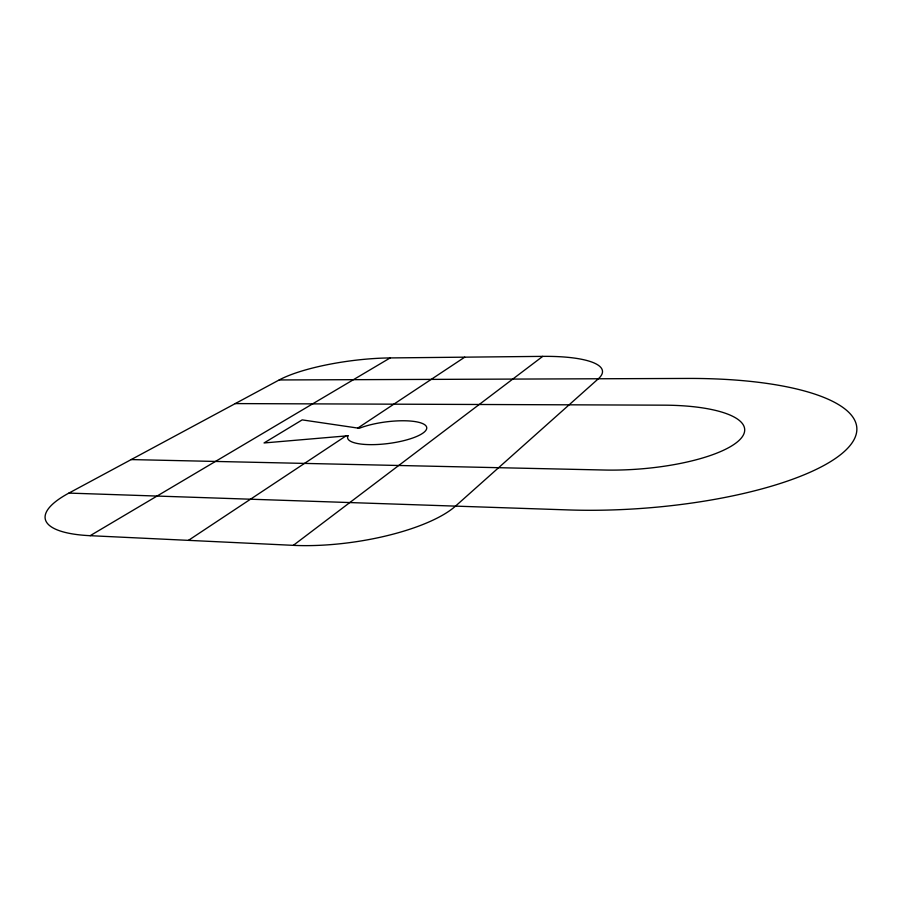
<?xml version="1.0" encoding="UTF-8"?>
<svg xmlns="http://www.w3.org/2000/svg" width="902" height="902" viewBox="0 0 902 902"><rect width="100%" height="100%" fill="white"/><g stroke="black" fill="none" stroke-linecap="round" stroke-linejoin="round"><path stroke-width="1.35" d="M293.33 545.349L542.745 356.369A89.941 22.291 -6 0 1 598.353 378.761L455.51 506.123A116.493 36.813 -8.3 0 1 293.33 545.349L90.155 535.687A112.085 31.874 -10.4 0 1 68.902 493.09L279.192 379.956A86.085 20.194 -7.5 0 1 390.16 357.925L542.745 356.369M188.439 540.366L345.917 435.948M357.79 428.078L464.733 357.169M90.155 535.687L390.16 357.925M279.192 379.956L688.305 378.434A217.156 63.941 -4.4 0 1 848.444 447.403A217.156 63.941 -4.4 0 1 568.249 509.923L68.902 493.09M235.264 403.589L663.895 405.167A107.71 31.469 -4.5 0 1 740.508 438.958A107.71 31.469 -4.5 0 1 604.667 470.032L131.185 459.58M348.037 435.767L347.8 436.275A39.868 10.869 -7.4 0 0 393.971 442.679A39.868 10.869 -7.4 0 0 422.655 423.59A39.868 10.869 -7.4 0 0 360.529 427.807L359.278 428.292L302.193 419.881L264.038 442.961L348.037 435.767"/></g></svg>
